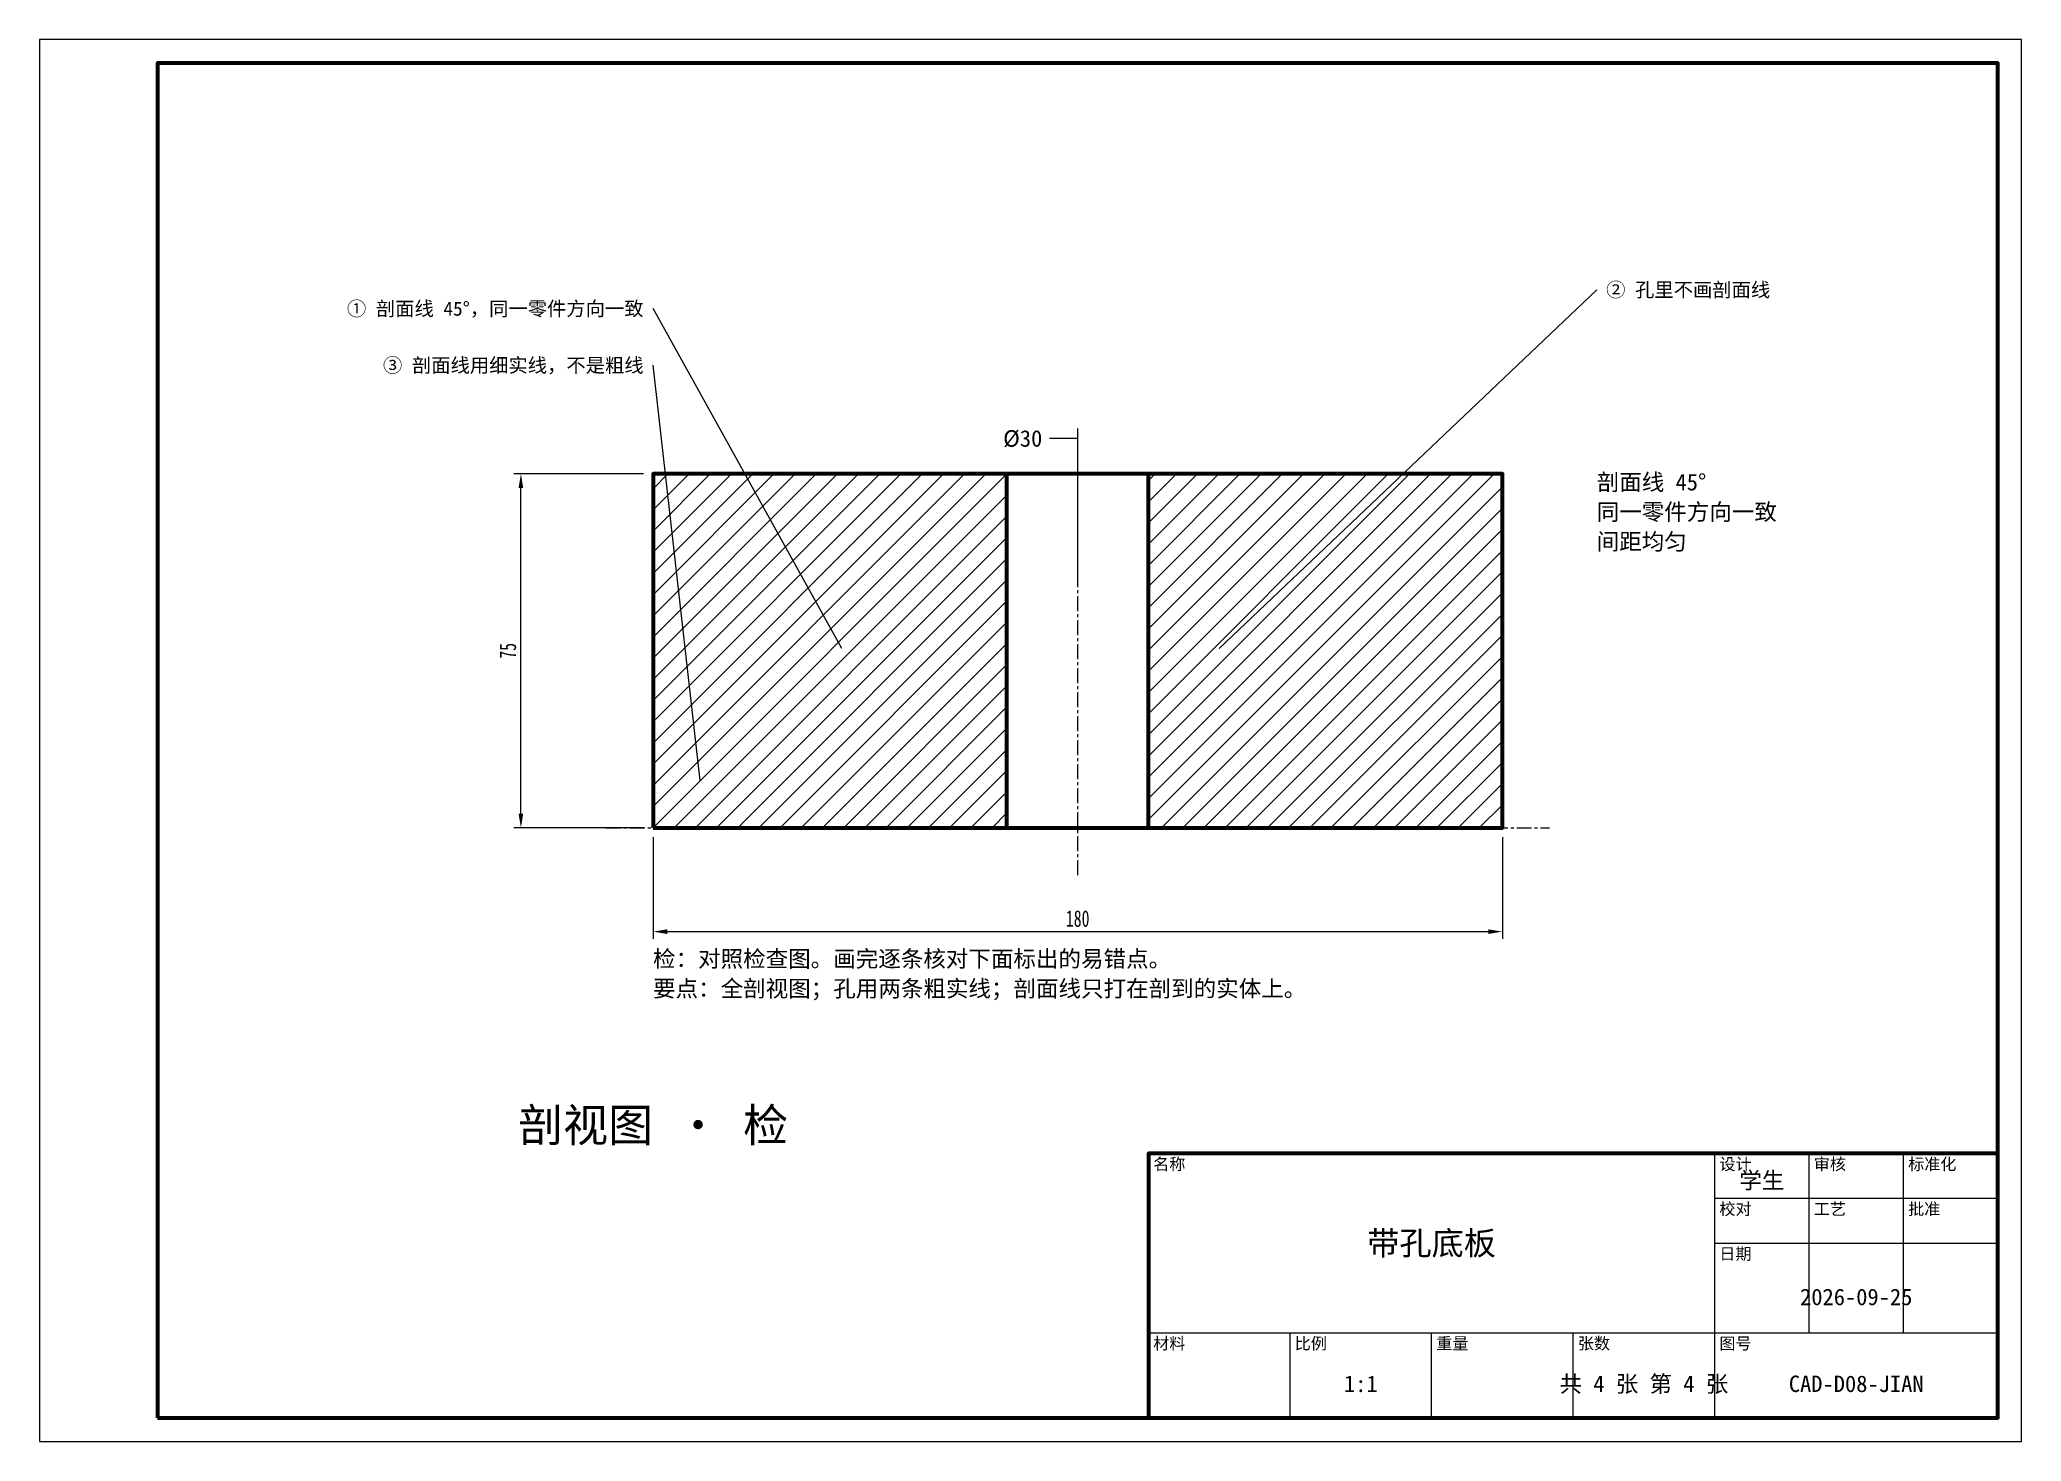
# Model space of a CAD drawing. Header units: millimetres. Extents: x 0 to 420, y 0 to 297.
import ezdxf
from ezdxf.enums import TextEntityAlignment as Align

# ---------------------------------------------------------------- set-up
doc = ezdxf.new("R2010")
doc.units = ezdxf.units.MM
doc.linetypes.add('CENTER', pattern=[5.08, 3.175, -0.635, 0.635, -0.635])
for name, color, linetype, lineweight in [('剖面线', 8, 'CONTINUOUS', 25), ('图框', 7, 'CONTINUOUS', 70), ('尺寸标注', 4, 'CONTINUOUS', 25), ('文字', 7, 'CONTINUOUS', 25), ('粗实线', 7, 'CONTINUOUS', 70), ('细实线', 3, 'CONTINUOUS', 25), ('细点画线', 1, 'CENTER', 25)]:
    doc.layers.add(name, color=color, linetype=linetype, lineweight=lineweight)
doc.styles.add('长仿宋', font='simfang.ttf', dxfattribs={"width": 0.7})
doc.dimstyles.new('GB', dxfattribs={"dimtxt": 3.5, "dimasz": 3, "dimexe": 1.5, "dimexo": 2, "dimgap": 1, "dimtad": 1, "dimdec": 0, "dimtxsty": '长仿宋', "dimcen": 2.5, "dimazin": 3, "dimtfac": 1, "dimtmove": 0, "dimatfit": 3})

msp = doc.modelspace()

# ---------------------------------------------------------------- hatches: boundary and pattern name
at = {"layer": '剖面线'}
h = msp.add_hatch(dxfattribs=at)
h.set_pattern_fill('ANSI31')
h.paths.add_polyline_path([(130, 130), (205, 130), (205, 205), (130, 205)])
h = msp.add_hatch(dxfattribs=at)
h.set_pattern_fill('ANSI31')
h.paths.add_polyline_path([(235, 130), (310, 130), (310, 205), (235, 205)])

# ---------------------------------------------------------------- linework, layer by layer
at = {"layer": '图框'}
for points in [[(25, 5), (415, 5), (415, 292), (25, 292)], [(235, 5), (415, 5), (415, 61), (235, 61)]]:
    msp.add_lwpolyline(points, close=True, dxfattribs=at)
at = {"layer": '尺寸标注'}
for p, q in [((220, 212.5), (214, 212.5)), ((220, 182.5), (220, 212.5))]:
    msp.add_line(p, q, dxfattribs=at)
at = {"layer": '粗实线'}
for p, q in [((205, 130), (205, 205)), ((235, 130), (235, 205))]:
    msp.add_line(p, q, dxfattribs=at)
msp.add_lwpolyline([(130, 130), (310, 130), (310, 205), (130, 205)], close=True, dxfattribs=at)
at = {"layer": '细实线'}
for p, q in [((250, 168), (330, 244)), ((170, 168), (130, 240)), ((140, 140), (130, 228)), ((355, 5), (355, 61)), ((375, 23), (375, 61)), ((395, 23), (395, 61)), ((355, 51.5), (415, 51.5)), ((355, 42), (415, 42)), ((235, 23), (415, 23)), ((265, 5), (265, 23)), ((295, 5), (295, 23)), ((325, 5), (325, 23))]:
    msp.add_line(p, q, dxfattribs=at)
msp.add_lwpolyline([(0, 0), (420, 0), (420, 297), (0, 297)], close=True, dxfattribs=at)
at = {"layer": '细点画线'}
for p, q in [((220, 120), (220, 215)), ((120, 130), (320, 130))]:
    msp.add_line(p, q, dxfattribs=at)

# ---------------------------------------------------------------- texts
at = {"layer": '尺寸标注', "style": '长仿宋'}
msp.add_text('%%c30', height=3.5, dxfattribs=at).set_placement((212.5, 212.5), align=Align.MIDDLE_RIGHT)
at = {"layer": '文字', "style": '长仿宋'}
msp.add_text('② 孔里不画剖面线', height=3, dxfattribs=at).set_placement((332, 244), align=Align.MIDDLE_LEFT)
for s, p in [('① 剖面线 45°，同一零件方向一致', (128, 240)), ('③ 剖面线用细实线，不是粗线', (128, 228))]:
    msp.add_text(s, height=3, dxfattribs=at).set_placement(p, align=Align.MIDDLE_RIGHT)
for s, height, p in [('剖面线 45°', 3.5, (330, 205)), ('同一零件方向一致', 3.5, (330, 198.7)), ('间距均匀', 3.5, (330, 192.4)), ('检：对照检查图。画完逐条核对下面标出的易错点。', 3.5, (130, 104)), ('要点：全剖视图；孔用两条粗实线；剖面线只打在剖到的实体上。', 3.5, (130, 97.7)), ('名称', 2.5, (236, 60)), ('设计', 2.5, (356, 60)), ('审核', 2.5, (376, 60)), ('标准化', 2.5, (396, 60)), ('校对', 2.5, (356, 50.5)), ('工艺', 2.5, (376, 50.5)), ('批准', 2.5, (396, 50.5)), ('日期', 2.5, (356, 41)), ('材料', 2.5, (236, 22)), ('比例', 2.5, (266, 22)), ('重量', 2.5, (296, 22)), ('张数', 2.5, (326, 22)), ('图号', 2.5, (356, 22))]:
    msp.add_text(s, height=height, dxfattribs=at).set_placement(p, align=Align.TOP_LEFT)
for s, height, p in [('剖视图 · 检', 7, (130, 67)), ('学生', 3.5, (365, 55.3)), ('带孔底板', 5, (295, 42)), ('2026-09-25', 3.5, (385, 30.6)), ('1:1', 3.5, (280, 12.2)), ('共 4 张 第 4 张', 3.5, (340, 12.2)), ('CAD-D08-JIAN', 3.5, (385, 12.2))]:
    msp.add_text(s, height=height, dxfattribs=at).set_placement(p, align=Align.MIDDLE_CENTER)

# ---------------------------------------------------------------- dimensions: what is measured, and where the dimension line sits
at = {"layer": '尺寸标注'}
msp.add_linear_dim(base=(102, 130), p1=(130, 130), p2=(130, 205), angle=90, dimstyle='GB', dxfattribs=at).render()
msp.add_linear_dim(base=(130, 108), p1=(130, 130), p2=(310, 130), dimstyle='GB', dxfattribs=at).render()

doc.saveas('drawing.dxf')
